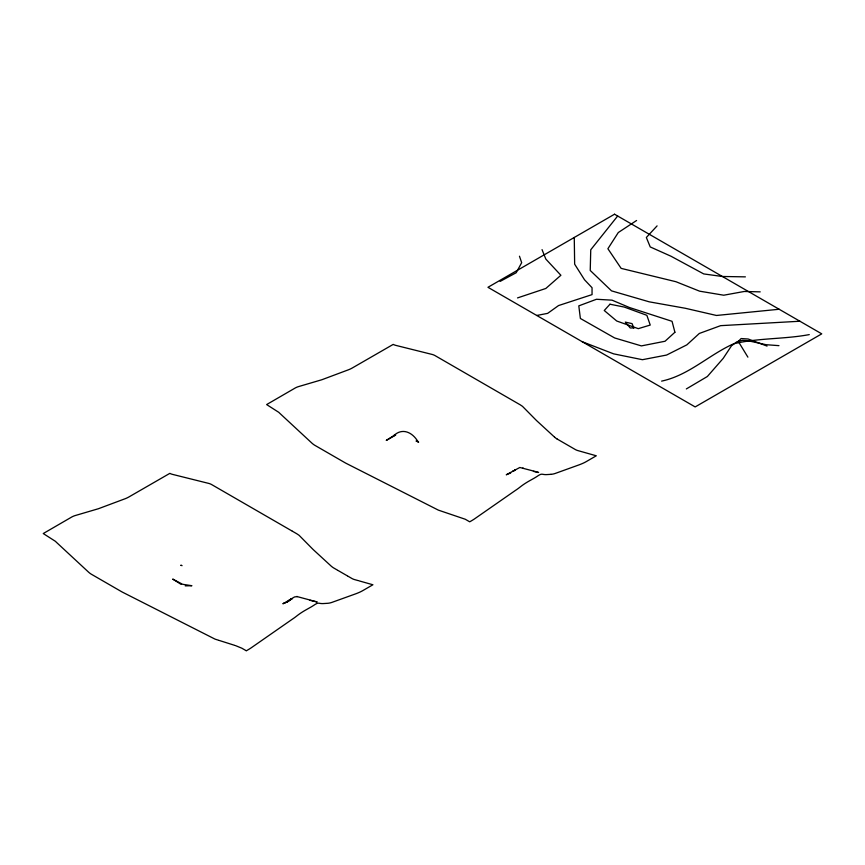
<?xml version="1.0" encoding="UTF-8"?>
<svg xmlns="http://www.w3.org/2000/svg" width="865" height="865" viewBox="0 0 865 865"><rect width="100%" height="100%" fill="white"/><g stroke="black" fill="none" stroke-linecap="round" stroke-linejoin="round"><path stroke-width="1.3" d="M617.664 216.023L590.752 249.78L590.233 270.475L611.533 290.867L649.193 301.82L685.296 308.264L716.458 315.466L779.16 309.259M657.086 225.884L646.339 237.486L650.231 246.936L671.013 256.235L703.732 273.924L722.178 276.476L745.392 276.865M287.385 601.899L291.916 598.612L287.385 601.899L282.866 603.748L285.115 602.678M636.586 220.499L618.291 232.534L607.9 248.731L621.146 268.377L675.943 281.72L699.58 291.17L723.735 295.214L744.257 291.473L760.194 291.862M686.334 388.936L707.375 376.491L723.216 358.348L731.53 345.751L736.98 341.707L742.44 340.356L747.63 340.648L766.066 344.703L778.965 345.654M284.023 603.208L294.478 596.969L297.398 596.536M500.111 281.417L516.21 272.724L521.671 262.679L519.465 256.213M395.694 435.063L386.255 440.426L394.71 435.041L393.478 435.938C402.149 427.288 412.486 432.208 418.033 441.777L417.038 440.847L418.649 442.08L416.033 441.031M510.707 472.939L506.263 474.777L519.833 467.478L538.625 472.377M517.519 297.917L545.826 288.467L560.888 275.275L545.826 259.078L542.041 249.628M661.617 381.119C688.713 375.378 708.803 354.931 733.607 343.805C758.454 337.847 784.231 339.307 809.272 334.604M536.732 315.466L547.642 313.368L558.552 305.561L592.049 294.619L592.049 287.721L584.524 279.773L574.652 264.182L574.263 237.475M550.951 474.334L546.756 474.593A36.406 21.02 -60 0 1 542.733 474.279L541.739 474.204A8.639 4.985 -60 0 0 540.149 474.561L538.441 475.49A59.566 34.395 -60 0 1 533.781 478.41L529.185 480.994A84.943 49.046 -60 0 0 524.601 483.795A56.614 32.686 -60 0 0 520.07 487.071A56.495 32.621 -60 0 1 515.518 490.358L474.301 519.043A74.693 43.12 -60 0 1 469.706 521.811L466.084 519.724A48.397 27.94 60 0 1 465.305 519.26L438.89 510.307A15.462 8.92 60 0 1 438.101 509.993L346.151 463.348A44.731 25.961 60.3 0 1 344.865 462.645L314.557 445.151A16.857 9.731 60 0 1 311.973 443.183L280.109 413.611A46.169 26.653 60 0 1 279.33 412.875A32.243 18.608 60 0 1 278.811 412.356L266.636 404.571L294.024 388.688A22.868 13.202 -60 0 1 298.533 386.601L321.802 379.757L347.644 370.09A36.6 21.128 -60 0 0 352.163 368.058L393.218 344.389A18.63 10.758 60 0 0 395.565 345.319L432.338 354.488A17.819 10.283 60 0 1 434.922 355.537L519.108 404.182A22.522 12.997 60 0 0 519.876 404.593L522.471 406.323L535.673 419.698A44.742 25.831 60 0 0 536.97 420.963L554.584 437.16M799.909 321.239L720.621 325.662L699.32 333.457L686.853 344.854L666.591 355.05L642.446 359.699L613.609 353.85L582.188 341.707M296.695 596.472L317.109 601.932M185.24 585.875L191.9 585.713L182.602 584.286L172.697 579.074L181.131 584.383M533.424 471.36L538.225 472.528M310.038 600.332L316.752 601.91M522.752 468.084L523.347 468.203M181.293 565.396L180.763 565.256L182.083 565.656M358.91 580.815L372.901 584.762L363.689 590.103A46.753 26.988 -60 0 1 359.105 592.46A97.031 56.02 -60 0 1 354.553 594.244L331.933 602.386A30.189 17.43 -60 0 1 327.565 603.305L323.369 603.565A36.406 21.02 -60 0 1 319.347 603.251L318.352 603.175A8.639 4.985 -60 0 0 316.763 603.532L315.055 604.462A59.566 34.395 -60 0 1 310.394 607.381L305.799 609.966A84.943 49.046 -60 0 0 301.215 612.766A56.614 32.686 -60 0 0 296.684 616.042A56.495 32.621 -60 0 1 292.132 619.329L250.915 648.015A74.693 43.12 -60 0 1 246.32 650.783M358.121 580.588L354.25 579.496A17.711 10.229 60 0 1 351.925 578.501L348.033 576.241M235.442 645.582L241.908 648.231A48.397 27.94 60 0 0 242.687 648.696L246.06 650.631M234.923 645.42L219.375 640.5M218.91 640.338L215.493 639.278A15.462 8.92 60 0 1 214.715 638.965L122.765 592.32A44.688 25.939 60.3 0 1 121.468 591.617L91.171 574.122A16.857 9.731 60 0 1 88.576 572.154L56.712 542.582A46.169 26.653 60 0 1 55.944 541.847A32.243 18.608 60 0 1 55.425 541.328L43.25 533.543L70.638 517.659A22.868 13.202 -60 0 1 75.147 515.572L98.415 508.728L124.257 499.062A36.6 21.128 -60 0 0 128.777 497.029L169.832 473.36A18.63 10.758 60 0 0 172.167 474.29L208.941 483.459A17.819 10.283 60 0 1 211.536 484.508L292.089 531.045M767.05 346.087L748.149 339.004L741.132 338.55L738.278 341.405L747.89 357.148M292.348 531.197L295.722 533.154A22.522 12.997 60 0 0 296.49 533.575L299.074 535.294L312.287 548.669A44.742 25.831 60 0 0 313.584 549.935L331.198 566.132A16.619 9.602 60 0 0 333.793 568.024L337.415 570.111M347.535 575.96L337.934 570.413M557.179 439.052L575.312 449.53A17.711 10.229 60 0 0 577.636 450.524L596.288 455.79L587.086 461.132A46.753 26.988 -60 0 1 582.491 463.489A97.031 56.02 -60 0 1 577.939 465.273L555.319 473.414A30.189 17.43 -60 0 1 550.951 474.334M557.179 439.052A16.619 9.602 60 0 1 554.584 437.171M609.976 304.221L604.257 310.513L616.723 321.012L638.284 328.657L650.231 325.056L646.858 315.314L624.26 307.064L609.976 304.221M674.905 332.257L665.034 341.253L641.398 345.903L614.647 337.956L580.372 318.461L578.804 305.864L596.472 299.268L612.052 300.166L629.45 307.518L672.051 321.315L674.905 332.257M614.539 214.217L487.957 287.299L695.168 406.928L821.75 333.847L614.539 214.217M289.656 600.094L288.542 600.732L291.862 598.969L289.624 600.061M515.248 469.998L513.053 471.122L515.248 469.998M633.872 327.965L630.239 327.965L625.298 322.115L632.055 323.618L633.872 327.965"/></g></svg>
